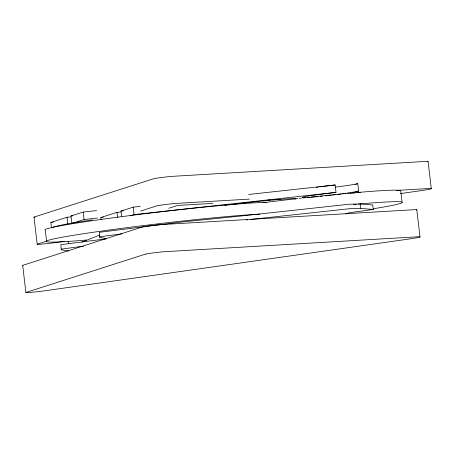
<?xml version="1.0" encoding="UTF-8"?>
<svg xmlns="http://www.w3.org/2000/svg" width="454" height="454" viewBox="0 0 454 454"><rect width="100%" height="100%" fill="white"/><g stroke="black" fill="none" stroke-linecap="round" stroke-linejoin="round"><path stroke-width="0.68" d="M68.458 251.034L61.245 249.785L61.341 249.127L83.525 246.159M106.321 238.577L99.767 237.436L99.857 236.778L122.047 233.81M81.885 242.118L99.738 235.047M345.715 213.936L349.381 212.75L373.256 209.459L372.734 204.998L360.26 203.982L349.285 204.221L241.596 215.962L183.365 221.802L99.335 232.323L99.767 237.436M51.484 227.84L50.848 222.437L67.022 217.256A12.406 0.477 -6.7 0 0 70.693 216.91M97.44 218.028L84.069 219.498L71.885 223.402L71.017 215.979L83.201 212.069L96.571 210.605M101.055 219.554L100.816 217.528L116.99 212.347A12.406 0.477 -6.7 0 0 120.662 212.001M121.615 216.467L120.98 211.065L133.17 207.16L140.207 206.388M46.875 241.091L37.438 244.116A13.898 0.533 -6.7 0 0 43.249 243.98A13.898 0.533 -6.7 0 0 58.43 242.209L64.74 241.312M140.558 211.065L156.738 205.883A11.055 0.426 -6.7 0 1 165.347 204.533A11.055 0.426 -6.7 0 1 176.651 203.386L249.428 199.102M130.19 215.826L134.038 214.589L336.011 192.405L335.137 184.977L248.576 194.482M168.797 208.267L177.571 205.452L212.903 203.375M355.107 184.477L357.775 183.62L358.649 191.049L350.647 193.614M400.513 193.569L420.143 190.776A24.431 0.936 -6.7 0 0 426.771 188.654L396.387 190.442M106.474 238.832L60.819 244.666L61.245 249.785M246.34 219.946L247.742 219.793M250.557 219.475L349.813 208.675L360.782 208.443L373.256 209.459M353.291 192.984L355.408 192.859M357.531 192.734L360.357 192.564M268.019 200.123L270.141 199.998M272.968 199.834L280.742 199.374M428.116 161.613L431.3 188.722M416.812 209.879L419.995 236.988M402.04 202.064L400.689 190.555A114.885 4.409 -6.7 0 0 352.344 192.944M360.26 203.982L360.782 208.443M133.17 207.16L134.038 214.589M116.99 212.347L117.626 217.75M83.201 212.069L84.069 219.498M67.022 217.256L67.816 224.009M68.1 241.624L68.35 243.702M46.643 241.693L45.286 230.178A114.885 4.409 -6.7 0 1 135.037 214.952A114.885 4.409 -6.7 0 1 266.487 202.382M34.005 217.137L37.188 244.246M22.7 265.403L25.884 292.512M35.06 217.216A13.898 0.533 -6.7 0 1 34.254 217.006L153.548 178.768A11.055 0.426 -6.7 0 1 162.157 177.423A11.055 0.426 -6.7 0 1 173.468 176.277L423.588 161.545A24.431 0.936 -6.7 0 1 427.719 161.789M416.409 210.049A24.431 0.936 -6.7 0 0 412.277 209.805L162.163 224.543A11.055 0.426 -6.7 0 0 150.853 225.683A11.055 0.426 -6.7 0 0 142.244 227.034L22.944 265.267A13.898 0.533 -6.7 0 0 22.972 265.471M358.649 191.049A28.71 1.101 -6.7 0 1 325.285 195.844M322.408 196.151A28.71 1.101 -6.7 0 1 320.274 196.372M318.197 196.582A28.71 1.101 -6.7 0 1 315.592 196.832M314.974 196.888A28.71 1.101 -6.7 0 1 304.225 196.803A28.71 1.101 -6.7 0 1 336.011 192.405M357.775 183.62A28.71 1.101 -6.7 0 1 335.534 187.105M316.296 187.298A28.71 1.101 -6.7 0 1 318.328 187.02M319.729 186.838A28.71 1.101 -6.7 0 1 335.137 184.977M120.98 211.065A12.406 0.477 -6.7 0 1 123.374 210.764M100.816 217.528A44.265 1.697 -6.7 0 1 103.404 217.165M224.809 205.441A52.392 2.009 -6.7 0 1 226.835 205.174M228.203 204.998A52.392 2.009 -6.7 0 1 295.73 199.147M71.017 215.979A12.406 0.477 -6.7 0 1 72.793 215.746M50.848 222.437A44.265 1.697 -6.7 0 1 53.436 222.074M86.47 240.047A114.885 4.409 -6.7 0 1 87.77 233.084A114.885 4.409 -6.7 0 1 259.784 214.157M262.979 202.722A114.885 4.409 -6.7 0 1 297.892 198.551M299.277 198.392A114.885 4.409 -6.7 0 1 301.348 198.16M303.408 197.927A114.885 4.409 -6.7 0 1 305.457 197.7M307.494 197.473A114.885 4.409 -6.7 0 1 309.622 197.24M311.041 197.087A114.885 4.409 -6.7 0 1 331.216 194.97M332.555 194.834A114.885 4.409 -6.7 0 1 335.841 194.505M337.322 194.357A114.885 4.409 -6.7 0 1 340.999 194M342.452 193.864A114.885 4.409 -6.7 0 1 346.056 193.523M347.475 193.387A114.885 4.409 -6.7 0 1 350.97 193.069M358.376 204.045A114.885 4.409 -6.7 0 1 373.421 208.738M353.694 204.459A114.885 4.409 -6.7 0 1 356.396 204.215M52.023 227.948A114.885 4.409 -6.7 0 1 92.406 219.849M145.428 254.144L26.133 292.382A13.898 0.533 -6.7 0 0 31.945 292.245A13.898 0.533 -6.7 0 0 47.125 290.469L408.838 239.042A24.431 0.936 -6.7 0 0 415.467 236.92L165.347 251.652A11.055 0.426 -6.7 0 0 154.037 252.799A11.055 0.426 -6.7 0 0 145.428 254.144"/></g></svg>
